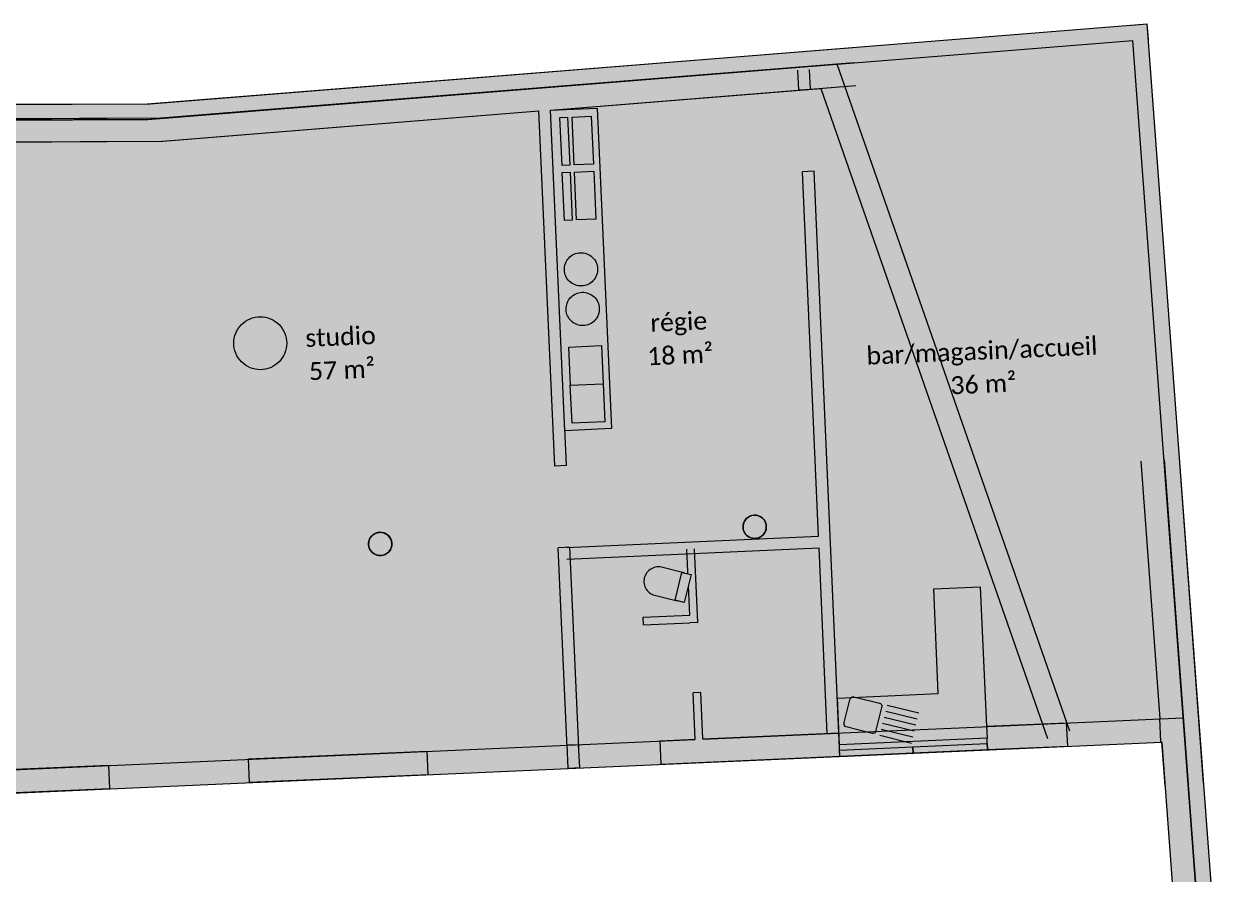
# Model space of a CAD drawing. Header units: centimetres. Extents: x 10777404 to 11746451, y 12092156 to 13482747.
# Drawn here: x 11710061 to 11711596, y 12098591 to 12099684 of the extents above; entities that cross this region are included whole.
import ezdxf

# ---------------------------------------------------------------- set-up
doc = ezdxf.new("R2010")
doc.units = ezdxf.units.CM
doc.header["$LTSCALE"] = 5
doc.linetypes.add('Lijnpatroon-11', pattern=[1.058075, 0.705383, -0.352692])
for name, color, linetype, lineweight, true_color in [('_Nieuw-4 massa', 7, 'Continuous', 5, 0x324a9a), ('Bestaand-2 aanzicht', 7, 'Continuous', 5, 0x555555), ('Lijnen-meubilair los', 7, 'Continuous', 5, 0x4c4c4c), ('Oppervlakte-netto', 5, 'Continuous', 5, 0x0000ff)]:
    doc.layers.add(name, color=color, linetype=linetype, lineweight=lineweight, true_color=true_color)
for name, color, linetype, lineweight in [('Bestaand-4 massa', 7, 'Continuous', 5), ('Lijnen-meubilair vast', 7, 'Continuous', 5), ('Tekst-ruimtelabel', 7, 'Lijnpatroon-11', 13)]:
    doc.layers.add(name, color=color, linetype=linetype, lineweight=lineweight)
doc.styles.add('Corbel', font='')
doc.styles.get('Corbel').set_extended_font_data('Corbel')

# ---------------------------------------------------------------- blocks, each defined once
blk = doc.blocks.new('toilet')
at = {"color": 255}
blk.add_wipeout([(23.8, 12.2), (18.6, 13.8), (-3.1, 20.2), (-3.1, 20.2), (-6.8, 21.2), (-10.6, 21.4), (-14.4, 20.8), (-17.9, 19.5), (-21.1, 17.5), (-23.9, 14.8), (-26, 11.7), (-27.5, 8.1), (-27.5, 8.1), (-28.2, 4.4), (-28.1, 0.6), (-27.2, -3.1), (-25.6, -6.6), (-23.4, -9.6), (-20.5, -12.2), (-17.2, -14.1), (-13.6, -15.3), (8.1, -21.7), (13.3, -23.2)], dxfattribs=at).dxf.layer = 'Lijnen-meubilair vast'
at = {"layer": 'Lijnen-meubilair vast', "flags": 128}
blk.add_lwpolyline([(23.8, 12.2), (18.6, 13.8), (-3.1, 20.2), (-3.1, 20.2, 0.436098), (-27.5, 8.1, 0.436098), (-13.6, -15.3), (8.1, -21.7), (13.3, -23.2)], format="xyb", dxfattribs=at)
at = {"color": 255}
blk.add_wipeout([(21.2, 13), (32.7, 9.6), (22.2, -25.9), (10.7, -22.5)], dxfattribs=at).dxf.layer = 'Lijnen-meubilair vast'
at = {"layer": 'Lijnen-meubilair vast', "flags": 128}
blk.add_lwpolyline([(21.2, 13), (32.7, 9.6), (22.2, -25.9), (10.7, -22.5)], close=True, dxfattribs=at)
blk = doc.blocks.new('lavabo enkel')
at = {"layer": 'Lijnen-meubilair vast', "transparency": 33554687}
for p, q in [((-20, 2.7), (-32, -37.5)), ((-12.4, 0.5), (-24.3, -39.7)), ((-4.7, -1.8), (-16.6, -42)), ((3, -4.1), (-9, -44.3)), ((10.6, -6.4), (-1.3, -46.6)), ((18.3, -8.6), (6.4, -48.8))]:
    blk.add_line(p, q, dxfattribs=at)
at = {"layer": 'Lijnen-meubilair vast', "transparency": 33554687, "flags": 128}
blk.add_lwpolyline([(-13.5, 7.2), (-14.6, 7.5, -0.414214), (-17.2, 12.4), (-7.5, 45.1, -0.414214), (-2.7, 47.7), (-1.6, 47.4), (27.2, 38.9), (28.2, 38.6, -0.414214), (30.9, 33.7), (21.2, 1, -0.414214), (16.3, -1.6), (15.3, -1.3)], format="xyb", close=True, dxfattribs=at)

msp = doc.modelspace()

# ---------------------------------------------------------------- hatches: boundary and pattern name
at = {"layer": 'Bestaand-4 massa', "linetype": 'Continuous', "lineweight": 0}
for points in [[(11711010.1, 12099049.6), (11711011.3, 12099048.7), (11711012.3, 12099047.7), (11711013.3, 12099046.6), (11711014.1, 12099045.4), (11711014.8, 12099044.1), (11711015.4, 12099042.7), (11711015.9, 12099041.3), (11711016.2, 12099039.9), (11711016.4, 12099038.4), (11711016.4, 12099037), (11711016.3, 12099035.5), (11711016, 12099034), (11711015.6, 12099032.6), (11711015.1, 12099031.3), (11711014.4, 12099030), (11711013.6, 12099028.7), (11711012.7, 12099027.6), (11711011.7, 12099026.5), (11711010.6, 12099025.5), (11711009.4, 12099024.7), (11711008.1, 12099024), (11711006.7, 12099023.4), (11711005.3, 12099022.9), (11711003.9, 12099022.6), (11711002.4, 12099022.5), (11711000.9, 12099022.4), (11710999.5, 12099022.5), (11710998, 12099022.8), (11710996.6, 12099023.2), (11710995.2, 12099023.7), (11710993.9, 12099024.4), (11710992.7, 12099025.2), (11710991.5, 12099026.1), (11710990.5, 12099027.1), (11710989.5, 12099028.3), (11710988.7, 12099029.5), (11710988, 12099030.8), (11710987.4, 12099032.1), (11710986.9, 12099033.5), (11710986.6, 12099035), (11710986.4, 12099036.4), (11710986.4, 12099037.9), (11710986.5, 12099039.4), (11710986.8, 12099040.8), (11710987.2, 12099042.2), (11710987.7, 12099043.6), (11710988.4, 12099044.9), (11710989.2, 12099046.1), (11710990.1, 12099047.3), (11710991.1, 12099048.4), (11710992.3, 12099049.3), (11710993.5, 12099050.1), (11710994.7, 12099050.9), (11710996.1, 12099051.5), (11710997.5, 12099051.9), (11710998.9, 12099052.2), (11711000.4, 12099052.4), (11711001.9, 12099052.4), (11711003.3, 12099052.3), (11711004.8, 12099052), (11711006.2, 12099051.6), (11711007.6, 12099051.1), (11711008.9, 12099050.4)], [(11710528.5, 12099027.6), (11710529.6, 12099026.7), (11710530.7, 12099025.6), (11710531.7, 12099024.5), (11710532.5, 12099023.3), (11710533.2, 12099022), (11710533.8, 12099020.7), (11710534.3, 12099019.3), (11710534.6, 12099017.8), (11710534.7, 12099016.4), (11710534.8, 12099014.9), (11710534.7, 12099013.4), (11710534.4, 12099012), (11710534, 12099010.6), (11710533.5, 12099009.2), (11710532.8, 12099007.9), (11710532, 12099006.7), (11710531.1, 12099005.5), (11710530.1, 12099004.4), (11710528.9, 12099003.5), (11710527.7, 12099002.6), (11710526.4, 12099001.9), (11710525.1, 12099001.3), (11710523.7, 12099000.9), (11710522.3, 12099000.6), (11710520.8, 12099000.4), (11710519.3, 12099000.4), (11710517.9, 12099000.5), (11710516.4, 12099000.8), (11710515, 12099001.2), (11710513.6, 12099001.7), (11710512.3, 12099002.4), (11710511.1, 12099003.2), (11710509.9, 12099004.1), (11710508.9, 12099005.1), (11710507.9, 12099006.2), (11710507.1, 12099007.4), (11710506.3, 12099008.7), (11710505.8, 12099010.1), (11710505.3, 12099011.5), (11710505, 12099012.9), (11710504.8, 12099014.4), (11710504.8, 12099015.8), (11710504.9, 12099017.3), (11710505.2, 12099018.7), (11710505.6, 12099020.2), (11710506.1, 12099021.5), (11710506.8, 12099022.8), (11710507.6, 12099024.1), (11710508.5, 12099025.2), (11710509.5, 12099026.3), (11710510.6, 12099027.2), (11710511.8, 12099028.1), (11710513.1, 12099028.8), (11710514.5, 12099029.4), (11710515.9, 12099029.8), (11710517.3, 12099030.2), (11710518.8, 12099030.3), (11710520.2, 12099030.4), (11710521.7, 12099030.2), (11710523.2, 12099030), (11710524.6, 12099029.6), (11710525.9, 12099029), (11710527.3, 12099028.4)]]:
    msp.add_hatch(color=7, dxfattribs=at).paths.add_polyline_path(points)
at = {"layer": 'Oppervlakte-netto', "linetype": 'Continuous', "lineweight": 0, "true_color": 0xcd9590, "transparency": 33554623}
msp.add_hatch(color=33, dxfattribs=at).paths.add_polyline_path([(11711129.1, 12099633.8), (11711131.4, 12099604.7), (11711073.1, 12099600), (11711109.8, 12098772.1), (11711522.6, 12098790.4), (11711498, 12099121.8), (11711527.7, 12099124), (11711488, 12099662.5)])
at = {"layer": 'Oppervlakte-netto', "linetype": 'Continuous', "lineweight": 0, "true_color": 0xffde74, "transparency": 33554623}
msp.add_hatch(color=41, dxfattribs=at).paths.add_polyline_path([(11710054.5, 12098725.4), (11710760.1, 12098756.6), (11710723.9, 12099572.1), (11710239.6, 12099533.3), (11710018.8, 12099532.6)])

# ---------------------------------------------------------------- linework, layer by layer
at = {"layer": '_Nieuw-4 massa', "transparency": 33554687}
for p, q in [((11710238.4, 12099563.3), (11711129, 12099634.6)), ((11711058.2, 12099598.8), (11711057, 12099624.6)), ((11711073.2, 12099599.5), (11711072, 12099625.2)), ((11710738.9, 12099573.3), (11711131.4, 12099604.7)), ((11711073.2, 12099599.5), (11711058.2, 12099598.8)), ((11710239.6, 12099533.3), (11710723.9, 12099572.1)), ((11710240.2, 12099533.3), (11710723.9, 12099572.1)), ((11710744.2, 12099115.4), (11710723.9, 12099572.1)), ((11710759.2, 12099116.1), (11710738.9, 12099573.3)), ((11709436.8, 12099558.5), (11710238.9, 12099563.3)), ((11709481.2, 12099560.8), (11710238.4, 12099563.3)), ((11709437, 12099528.5), (11710239, 12099533.3)), ((11709498.3, 12099530.8), (11710239.6, 12099533.3)), ((11711077.8, 12099494.6), (11711062.8, 12099494)), ((11711083.5, 12099025.3), (11711062.8, 12099494)), ((11711109.8, 12098772.1), (11711077.8, 12099494.6)), ((11711528, 12099124), (11711559, 12098706.4)), ((11710759.2, 12099116.1), (11710744.2, 12099115.4)), ((11711498, 12099121.8), (11711522.6, 12098790.8)), ((11710758.9, 12099010.9), (11711083.5, 12099025.3)), ((11710763.8, 12099011.2), (11710748.8, 12099010.5)), ((11710760.2, 12098753.1), (11710748.8, 12099010.5)), ((11710759.6, 12098996), (11711084.2, 12099010.3)), ((11710768, 12098917.2), (11710763.8, 12099011.2)), ((11710917.8, 12098923.8), (11710914, 12099008.6)), ((11710928.2, 12098914.3), (11710924, 12099009)), ((11711094.8, 12098771.4), (11711084.2, 12099010.3)), ((11710768.4, 12098907.2), (11710768, 12098917.2)), ((11710857.9, 12098921.2), (11710917.8, 12098923.8)), ((11710858.3, 12098911.2), (11710857.9, 12098921.2)), ((11710858.3, 12098911.2), (11710918.2, 12098913.8)), ((11710928.2, 12098914.3), (11710918.2, 12098913.8)), ((11710775.2, 12098753.8), (11710768.4, 12098907.2)), ((11710768.4, 12098907.2), (11710768.4, 12098907.2)), ((11710932.2, 12098824.4), (11710922.3, 12098823.9)), ((11710924.9, 12098764.4), (11710922.3, 12098823.9)), ((11710934.9, 12098764.8), (11710932.2, 12098824.4)), ((11711522.6, 12098790.8), (11711522.6, 12098790.8)), ((11711524, 12098760.8), (11711522.6, 12098790.8)), ((11711552.6, 12098791.7), (11711576.2, 12098473.7)), ((11710934.9, 12098764.8), (11711109.8, 12098772.5)), ((11711111.1, 12098742.6), (11711109.8, 12098772.5)), ((11711299.6, 12098780.9), (11711402.7, 12098785.5)), ((11711300.9, 12098751), (11711299.6, 12098780.9)), ((11711404.1, 12098755.5), (11711402.7, 12098785.5)), ((11709805, 12098714.4), (11710924.9, 12098763.9)), ((11710760.1, 12098757.1), (11710775, 12098757.7)), ((11710761.4, 12098727.1), (11710760.1, 12098757.1)), ((11710776.4, 12098727.8), (11710775, 12098757.7)), ((11710879.9, 12098762.4), (11710924.9, 12098764.4)), ((11710881.3, 12098732.4), (11710879.9, 12098762.4)), ((11711300.9, 12098751), (11711404.1, 12098755.5)), ((11711524, 12098760.8), (11711524.8, 12098760.9)), ((11711524.8, 12098760.9), (11711529, 12098704.2)), ((11711524.9, 12098760.4), (11711546.3, 12098472.4)), ((11710350.4, 12098739), (11710580.2, 12098749.1)), ((11710581.6, 12098719.1), (11710580.2, 12098749.1)), ((11710881.3, 12098732.4), (11711111.1, 12098742.6)), ((11710039.5, 12098725.2), (11710170.6, 12098731)), ((11710171.9, 12098701), (11710170.6, 12098731)), ((11710351.8, 12098709), (11710350.4, 12098739)), ((11710761.4, 12098727.1), (11710776.4, 12098727.8)), ((11710351.8, 12098709), (11710581.6, 12098719.1)), ((11710040.8, 12098695.2), (11710171.9, 12098701))]:
    msp.add_line(p, q, dxfattribs=at)
at = {"layer": '_Nieuw-4 massa', "color": 175, "true_color": 0x324a9a, "transparency": 33554687}
for points in [[(11710239.6, 12099533.3), (11710238.4, 12099563.3), (11711131.4, 12099604.7), (11711129, 12099634.6)], [(11711073.2, 12099599.5), (11711058.2, 12099598.8), (11711072, 12099625.2), (11711057, 12099624.6)], [(11710759.2, 12099116.1), (11710744.2, 12099115.4), (11710738.9, 12099573.3), (11710723.9, 12099572.1)], [(11709437, 12099528.5), (11709436.8, 12099558.5), (11710239, 12099533.3), (11710238.9, 12099563.3)], [(11709498.3, 12099530.8), (11709481.2, 12099560.8), (11710239.6, 12099533.3), (11710238.4, 12099563.3)], [(11711109.8, 12098772.1), (11711094.8, 12098771.4), (11711077.8, 12099494.6), (11711062.8, 12099494)], [(11711498, 12099121.8), (11711528, 12099124), (11711529, 12098704.2), (11711559, 12098706.4)], [(11710759.6, 12098996), (11710758.9, 12099010.9), (11711084.2, 12099010.3), (11711083.5, 12099025.3)], [(11710775.2, 12098753.8), (11710760.2, 12098753.1), (11710763.8, 12099011.2), (11710748.8, 12099010.5)], [(11710928.2, 12098914.3), (11710918.2, 12098913.8), (11710924, 12099009), (11710914, 12099008.6)], [(11710768.4, 12098907.2), (11710768, 12098917.2), (11710768.4, 12098907.2), (11710768, 12098917.2)], [(11710858.3, 12098911.2), (11710857.9, 12098921.2), (11710918.2, 12098913.8), (11710917.8, 12098923.8)], [(11710934.9, 12098764.8), (11710924.9, 12098764.4), (11710932.2, 12098824.4), (11710922.3, 12098823.9)], [(11711524, 12098760.8), (11711522.6, 12098790.8), (11711524.8, 12098760.9), (11711522.6, 12098790.8)], [(11711524.9, 12098760.4), (11711552.6, 12098791.7), (11711546.3, 12098472.4), (11711576.2, 12098473.7)], [(11710881.3, 12098732.4), (11710879.9, 12098762.4), (11711111.1, 12098742.6), (11711109.8, 12098772.5)], [(11711300.9, 12098751), (11711299.6, 12098780.9), (11711404.1, 12098755.5), (11711402.7, 12098785.5)], [(11710761.4, 12098727.1), (11710760.1, 12098757.1), (11710776.4, 12098727.8), (11710775, 12098757.7)], [(11710351.8, 12098709), (11710350.4, 12098739), (11710581.6, 12098719.1), (11710580.2, 12098749.1)], [(11710040.8, 12098695.2), (11710039.5, 12098725.2), (11710171.9, 12098701), (11710170.6, 12098731)]]:
    msp.add_solid(points, dxfattribs=at)
at = {"layer": 'Bestaand-4 massa', "transparency": 33554687}
for p, q in [((11711486.4, 12099682.5), (11711506.4, 12099684.1)), ((11711507.9, 12099664), (11711506.4, 12099684.1)), ((11711596.2, 12098474.6), (11711506.4, 12099684.1)), ((11711576.2, 12098473.7), (11711488, 12099662.5)), ((11710220.2, 12099581.1), (11711127.5, 12099653.7)), ((11710221, 12099561.1), (11711129.1, 12099633.8)), ((11709435.2, 12099578.5), (11710220.2, 12099581.1)), ((11709436.7, 12099578.8), (11710224, 12099581.4)), ((11709436.7, 12099558.8), (11710224.8, 12099561.4)), ((11709481.6, 12099558.6), (11710221, 12099561.1)), ((11711559, 12098706.4), (11711528, 12099124)), ((11711578.9, 12098707.9), (11711547.9, 12099125.5))]:
    msp.add_line(p, q, dxfattribs=at)
at = {"layer": 'Bestaand-4 massa'}
for points in [[(11711016.4, 12099038.1), (11711016.2, 12099035.2), (11711015.5, 12099032.3), (11711014.2, 12099029.7), (11711012.5, 12099027.3), (11711010.3, 12099025.3), (11711007.8, 12099023.8), (11711005, 12099022.9), (11711002.1, 12099022.4), (11710999.1, 12099022.6), (11710996.3, 12099023.3), (11710993.6, 12099024.6), (11710991.3, 12099026.4), (11710989.3, 12099028.5), (11710987.8, 12099031.1), (11710986.8, 12099033.8), (11710986.4, 12099036.8), (11710986.6, 12099039.7), (11710987.3, 12099042.5), (11710988.6, 12099045.2), (11710990.3, 12099047.6), (11710992.5, 12099049.5), (11710995.1, 12099051), (11710997.8, 12099052), (11711000.7, 12099052.4), (11711003.7, 12099052.3), (11711006.5, 12099051.5), (11711009.2, 12099050.3), (11711011.5, 12099048.5), (11711013.5, 12099046.3), (11711015, 12099043.8), (11711016, 12099041), (11711016.4, 12099038.1)], [(11711016.4, 12099038.1), (11711016.2, 12099035.2), (11711015.5, 12099032.3), (11711014.2, 12099029.7), (11711012.5, 12099027.3), (11711010.3, 12099025.3), (11711007.8, 12099023.8), (11711005, 12099022.9), (11711002.1, 12099022.4), (11710999.1, 12099022.6), (11710996.3, 12099023.3), (11710993.6, 12099024.6), (11710991.3, 12099026.4), (11710989.3, 12099028.5), (11710987.8, 12099031.1), (11710986.8, 12099033.8), (11710986.4, 12099036.8), (11710986.6, 12099039.7), (11710987.3, 12099042.5), (11710988.6, 12099045.2), (11710990.3, 12099047.6), (11710992.5, 12099049.5), (11710995.1, 12099051), (11710997.8, 12099052), (11711000.7, 12099052.4), (11711003.7, 12099052.3), (11711006.5, 12099051.5), (11711009.2, 12099050.3), (11711011.5, 12099048.5), (11711013.5, 12099046.3), (11711015, 12099043.8), (11711016, 12099041), (11711016.4, 12099038.1)], [(11710988.6, 12099045.2), (11710988.6, 12099045.2), (11710990.3, 12099047.6), (11710990.3, 12099047.6), (11710988.6, 12099045.2)], [(11710990.3, 12099047.6), (11710990.3, 12099047.6), (11710992.5, 12099049.5), (11710992.5, 12099049.5), (11710990.3, 12099047.6)], [(11710992.5, 12099049.5), (11710992.5, 12099049.5), (11710995.1, 12099051), (11710995.1, 12099051), (11710992.5, 12099049.5)], [(11710995.1, 12099051), (11710995.1, 12099051), (11710997.8, 12099052), (11710997.8, 12099052), (11710995.1, 12099051)], [(11710997.8, 12099052), (11710997.8, 12099052), (11711000.7, 12099052.4), (11711000.7, 12099052.4), (11710997.8, 12099052)], [(11711000.7, 12099052.4), (11711000.7, 12099052.4), (11711003.7, 12099052.3), (11711003.7, 12099052.3), (11711000.7, 12099052.4)], [(11711003.7, 12099052.3), (11711003.7, 12099052.3), (11711006.5, 12099051.5), (11711006.5, 12099051.5), (11711003.7, 12099052.3)], [(11711006.5, 12099051.5), (11711006.5, 12099051.5), (11711009.2, 12099050.3), (11711009.2, 12099050.3), (11711006.5, 12099051.5)], [(11711009.2, 12099050.3), (11711009.2, 12099050.3), (11711011.5, 12099048.5), (11711011.5, 12099048.5), (11711009.2, 12099050.3)], [(11711011.5, 12099048.5), (11711011.5, 12099048.5), (11711013.5, 12099046.3), (11711013.5, 12099046.3), (11711011.5, 12099048.5)], [(11710986.4, 12099036.8), (11710986.4, 12099036.8), (11710986.6, 12099039.7), (11710986.6, 12099039.7), (11710986.4, 12099036.8)], [(11710986.8, 12099033.8), (11710986.8, 12099033.8), (11710986.4, 12099036.8), (11710986.4, 12099036.8), (11710986.8, 12099033.8)], [(11710986.6, 12099039.7), (11710986.6, 12099039.7), (11710987.3, 12099042.5), (11710987.3, 12099042.5), (11710986.6, 12099039.7)], [(11710987.8, 12099031.1), (11710987.8, 12099031.1), (11710986.8, 12099033.8), (11710986.8, 12099033.8), (11710987.8, 12099031.1)], [(11710987.3, 12099042.5), (11710987.3, 12099042.5), (11710988.6, 12099045.2), (11710988.6, 12099045.2), (11710987.3, 12099042.5)], [(11711013.5, 12099046.3), (11711013.5, 12099046.3), (11711015, 12099043.8), (11711015, 12099043.8), (11711013.5, 12099046.3)], [(11711015.5, 12099032.3), (11711015.5, 12099032.3), (11711014.2, 12099029.7), (11711014.2, 12099029.7), (11711015.5, 12099032.3)], [(11711015, 12099043.8), (11711015, 12099043.8), (11711016, 12099041), (11711016, 12099041), (11711015, 12099043.8)], [(11711016.2, 12099035.2), (11711016.2, 12099035.2), (11711015.5, 12099032.3), (11711015.5, 12099032.3), (11711016.2, 12099035.2)], [(11711016, 12099041), (11711016, 12099041), (11711016.4, 12099038.1), (11711016.4, 12099038.1), (11711016, 12099041)], [(11711016.4, 12099038.1), (11711016.4, 12099038.1), (11711016.2, 12099035.2), (11711016.2, 12099035.2), (11711016.4, 12099038.1)], [(11710534.8, 12099016), (11710534.6, 12099013.1), (11710533.9, 12099010.2), (11710532.6, 12099007.6), (11710530.8, 12099005.2), (11710528.7, 12099003.3), (11710526.1, 12099001.8), (11710523.4, 12099000.8), (11710520.4, 12099000.4), (11710517.5, 12099000.5), (11710514.7, 12099001.3), (11710512, 12099002.5), (11710509.7, 12099004.3), (11710507.7, 12099006.5), (11710506.2, 12099009), (11710505.2, 12099011.8), (11710504.8, 12099014.7), (11710505, 12099017.6), (11710505.7, 12099020.5), (11710506.9, 12099023.1), (11710508.7, 12099025.5), (11710510.9, 12099027.5), (11710513.4, 12099029), (11710516.2, 12099029.9), (11710519.1, 12099030.4), (11710522, 12099030.2), (11710524.9, 12099029.5), (11710527.6, 12099028.2), (11710529.9, 12099026.4), (11710531.9, 12099024.2), (11710533.4, 12099021.7), (11710534.3, 12099018.9), (11710534.8, 12099016)], [(11710534.8, 12099016), (11710534.6, 12099013.1), (11710533.9, 12099010.2), (11710532.6, 12099007.6), (11710530.8, 12099005.2), (11710528.7, 12099003.3), (11710526.1, 12099001.8), (11710523.4, 12099000.8), (11710520.4, 12099000.4), (11710517.5, 12099000.5), (11710514.7, 12099001.3), (11710512, 12099002.5), (11710509.7, 12099004.3), (11710507.7, 12099006.5), (11710506.2, 12099009), (11710505.2, 12099011.8), (11710504.8, 12099014.7), (11710505, 12099017.6), (11710505.7, 12099020.5), (11710506.9, 12099023.1), (11710508.7, 12099025.5), (11710510.9, 12099027.5), (11710513.4, 12099029), (11710516.2, 12099029.9), (11710519.1, 12099030.4), (11710522, 12099030.2), (11710524.9, 12099029.5), (11710527.6, 12099028.2), (11710529.9, 12099026.4), (11710531.9, 12099024.2), (11710533.4, 12099021.7), (11710534.3, 12099018.9), (11710534.8, 12099016)], [(11710504.8, 12099014.7), (11710504.8, 12099014.7), (11710505, 12099017.6), (11710505, 12099017.6), (11710504.8, 12099014.7)], [(11710505, 12099017.6), (11710505, 12099017.6), (11710505.7, 12099020.5), (11710505.7, 12099020.5), (11710505, 12099017.6)], [(11710505.7, 12099020.5), (11710505.7, 12099020.5), (11710506.9, 12099023.1), (11710506.9, 12099023.1), (11710505.7, 12099020.5)], [(11710506.9, 12099023.1), (11710506.9, 12099023.1), (11710508.7, 12099025.5), (11710508.7, 12099025.5), (11710506.9, 12099023.1)], [(11710508.7, 12099025.5), (11710508.7, 12099025.5), (11710510.9, 12099027.5), (11710510.9, 12099027.5), (11710508.7, 12099025.5)], [(11710510.9, 12099027.5), (11710510.9, 12099027.5), (11710513.4, 12099029), (11710513.4, 12099029), (11710510.9, 12099027.5)], [(11710513.4, 12099029), (11710513.4, 12099029), (11710516.2, 12099029.9), (11710516.2, 12099029.9), (11710513.4, 12099029)], [(11710516.2, 12099029.9), (11710516.2, 12099029.9), (11710519.1, 12099030.4), (11710519.1, 12099030.4), (11710516.2, 12099029.9)], [(11710519.1, 12099030.4), (11710519.1, 12099030.4), (11710522, 12099030.2), (11710522, 12099030.2), (11710519.1, 12099030.4)], [(11710522, 12099030.2), (11710522, 12099030.2), (11710524.9, 12099029.5), (11710524.9, 12099029.5), (11710522, 12099030.2)], [(11710524.9, 12099029.5), (11710524.9, 12099029.5), (11710527.6, 12099028.2), (11710527.6, 12099028.2), (11710524.9, 12099029.5)], [(11710527.6, 12099028.2), (11710527.6, 12099028.2), (11710529.9, 12099026.4), (11710529.9, 12099026.4), (11710527.6, 12099028.2)], [(11710529.9, 12099026.4), (11710529.9, 12099026.4), (11710531.9, 12099024.2), (11710531.9, 12099024.2), (11710529.9, 12099026.4)], [(11710531.9, 12099024.2), (11710531.9, 12099024.2), (11710533.4, 12099021.7), (11710533.4, 12099021.7), (11710531.9, 12099024.2)], [(11710533.4, 12099021.7), (11710533.4, 12099021.7), (11710534.3, 12099018.9), (11710534.3, 12099018.9), (11710533.4, 12099021.7)], [(11710534.3, 12099018.9), (11710534.3, 12099018.9), (11710534.8, 12099016), (11710534.8, 12099016), (11710534.3, 12099018.9)], [(11710534.8, 12099016), (11710534.8, 12099016), (11710534.6, 12099013.1), (11710534.6, 12099013.1), (11710534.8, 12099016)], [(11710989.3, 12099028.5), (11710989.3, 12099028.5), (11710987.8, 12099031.1), (11710987.8, 12099031.1), (11710989.3, 12099028.5)], [(11710991.3, 12099026.4), (11710991.3, 12099026.4), (11710989.3, 12099028.5), (11710989.3, 12099028.5), (11710991.3, 12099026.4)], [(11710993.6, 12099024.6), (11710993.6, 12099024.6), (11710991.3, 12099026.4), (11710991.3, 12099026.4), (11710993.6, 12099024.6)], [(11710996.3, 12099023.3), (11710996.3, 12099023.3), (11710993.6, 12099024.6), (11710993.6, 12099024.6), (11710996.3, 12099023.3)], [(11710999.1, 12099022.6), (11710999.1, 12099022.6), (11710996.3, 12099023.3), (11710996.3, 12099023.3), (11710999.1, 12099022.6)], [(11711002.1, 12099022.4), (11711002.1, 12099022.4), (11710999.1, 12099022.6), (11710999.1, 12099022.6), (11711002.1, 12099022.4)], [(11711005, 12099022.9), (11711005, 12099022.9), (11711002.1, 12099022.4), (11711002.1, 12099022.4), (11711005, 12099022.9)], [(11711007.8, 12099023.8), (11711007.8, 12099023.8), (11711005, 12099022.9), (11711005, 12099022.9), (11711007.8, 12099023.8)], [(11711010.3, 12099025.3), (11711010.3, 12099025.3), (11711007.8, 12099023.8), (11711007.8, 12099023.8), (11711010.3, 12099025.3)], [(11711012.5, 12099027.3), (11711012.5, 12099027.3), (11711010.3, 12099025.3), (11711010.3, 12099025.3), (11711012.5, 12099027.3)], [(11711014.2, 12099029.7), (11711014.2, 12099029.7), (11711012.5, 12099027.3), (11711012.5, 12099027.3), (11711014.2, 12099029.7)], [(11710505.2, 12099011.8), (11710505.2, 12099011.8), (11710504.8, 12099014.7), (11710504.8, 12099014.7), (11710505.2, 12099011.8)], [(11710506.2, 12099009), (11710506.2, 12099009), (11710505.2, 12099011.8), (11710505.2, 12099011.8), (11710506.2, 12099009)], [(11710507.7, 12099006.5), (11710507.7, 12099006.5), (11710506.2, 12099009), (11710506.2, 12099009), (11710507.7, 12099006.5)], [(11710509.7, 12099004.3), (11710509.7, 12099004.3), (11710507.7, 12099006.5), (11710507.7, 12099006.5), (11710509.7, 12099004.3)], [(11710512, 12099002.5), (11710512, 12099002.5), (11710509.7, 12099004.3), (11710509.7, 12099004.3), (11710512, 12099002.5)], [(11710514.7, 12099001.3), (11710514.7, 12099001.3), (11710512, 12099002.5), (11710512, 12099002.5), (11710514.7, 12099001.3)], [(11710517.5, 12099000.5), (11710517.5, 12099000.5), (11710514.7, 12099001.3), (11710514.7, 12099001.3), (11710517.5, 12099000.5)], [(11710523.4, 12099000.8), (11710523.4, 12099000.8), (11710520.4, 12099000.4), (11710520.4, 12099000.4), (11710523.4, 12099000.8)], [(11710526.1, 12099001.8), (11710526.1, 12099001.8), (11710523.4, 12099000.8), (11710523.4, 12099000.8), (11710526.1, 12099001.8)], [(11710528.7, 12099003.3), (11710528.7, 12099003.3), (11710526.1, 12099001.8), (11710526.1, 12099001.8), (11710528.7, 12099003.3)], [(11710530.8, 12099005.2), (11710530.8, 12099005.2), (11710528.7, 12099003.3), (11710528.7, 12099003.3), (11710530.8, 12099005.2)], [(11710532.6, 12099007.6), (11710532.6, 12099007.6), (11710530.8, 12099005.2), (11710530.8, 12099005.2), (11710532.6, 12099007.6)], [(11710533.9, 12099010.2), (11710533.9, 12099010.2), (11710532.6, 12099007.6), (11710532.6, 12099007.6), (11710533.9, 12099010.2)], [(11710534.6, 12099013.1), (11710534.6, 12099013.1), (11710533.9, 12099010.2), (11710533.9, 12099010.2), (11710534.6, 12099013.1)], [(11710520.4, 12099000.4), (11710520.4, 12099000.4), (11710517.5, 12099000.5), (11710517.5, 12099000.5), (11710520.4, 12099000.4)]]:
    msp.add_lwpolyline(points, dxfattribs=at)
at = {"layer": 'Bestaand-4 massa', "flags": 128}
for points in [[(11711010.1, 12099049.6), (11711011.3, 12099048.7), (11711012.3, 12099047.7), (11711013.3, 12099046.6), (11711014.1, 12099045.4), (11711014.8, 12099044.1), (11711015.4, 12099042.7), (11711015.9, 12099041.3), (11711016.2, 12099039.9), (11711016.4, 12099038.4), (11711016.4, 12099037), (11711016.3, 12099035.5), (11711016, 12099034), (11711015.6, 12099032.6), (11711015.1, 12099031.3), (11711014.4, 12099030), (11711013.6, 12099028.7), (11711012.7, 12099027.6), (11711011.7, 12099026.5), (11711010.6, 12099025.5), (11711009.4, 12099024.7), (11711008.1, 12099024), (11711006.7, 12099023.4), (11711005.3, 12099022.9), (11711003.9, 12099022.6), (11711002.4, 12099022.5), (11711000.9, 12099022.4), (11710999.5, 12099022.5), (11710998, 12099022.8), (11710996.6, 12099023.2), (11710995.2, 12099023.7), (11710993.9, 12099024.4), (11710992.7, 12099025.2), (11710991.5, 12099026.1), (11710990.5, 12099027.1), (11710989.5, 12099028.3), (11710988.7, 12099029.5), (11710988, 12099030.8), (11710987.4, 12099032.1), (11710986.9, 12099033.5), (11710986.6, 12099035), (11710986.4, 12099036.4), (11710986.4, 12099037.9), (11710986.5, 12099039.4), (11710986.8, 12099040.8), (11710987.2, 12099042.2), (11710987.7, 12099043.6), (11710988.4, 12099044.9), (11710989.2, 12099046.1), (11710990.1, 12099047.3), (11710991.1, 12099048.4), (11710992.3, 12099049.3), (11710993.5, 12099050.1), (11710994.7, 12099050.9), (11710996.1, 12099051.5), (11710997.5, 12099051.9), (11710998.9, 12099052.2), (11711000.4, 12099052.4), (11711001.9, 12099052.4), (11711003.3, 12099052.3), (11711004.8, 12099052), (11711006.2, 12099051.6), (11711007.6, 12099051.1), (11711008.9, 12099050.4)], [(11710528.5, 12099027.6), (11710529.6, 12099026.7), (11710530.7, 12099025.6), (11710531.7, 12099024.5), (11710532.5, 12099023.3), (11710533.2, 12099022), (11710533.8, 12099020.7), (11710534.3, 12099019.3), (11710534.6, 12099017.8), (11710534.7, 12099016.4), (11710534.8, 12099014.9), (11710534.7, 12099013.4), (11710534.4, 12099012), (11710534, 12099010.6), (11710533.5, 12099009.2), (11710532.8, 12099007.9), (11710532, 12099006.7), (11710531.1, 12099005.5), (11710530.1, 12099004.4), (11710528.9, 12099003.5), (11710527.7, 12099002.6), (11710526.4, 12099001.9), (11710525.1, 12099001.3), (11710523.7, 12099000.9), (11710522.3, 12099000.6), (11710520.8, 12099000.4), (11710519.3, 12099000.4), (11710517.9, 12099000.5), (11710516.4, 12099000.8), (11710515, 12099001.2), (11710513.6, 12099001.7), (11710512.3, 12099002.4), (11710511.1, 12099003.2), (11710509.9, 12099004.1), (11710508.9, 12099005.1), (11710507.9, 12099006.2), (11710507.1, 12099007.4), (11710506.3, 12099008.7), (11710505.8, 12099010.1), (11710505.3, 12099011.5), (11710505, 12099012.9), (11710504.8, 12099014.4), (11710504.8, 12099015.8), (11710504.9, 12099017.3), (11710505.2, 12099018.7), (11710505.6, 12099020.2), (11710506.1, 12099021.5), (11710506.8, 12099022.8), (11710507.6, 12099024.1), (11710508.5, 12099025.2), (11710509.5, 12099026.3), (11710510.6, 12099027.2), (11710511.8, 12099028.1), (11710513.1, 12099028.8), (11710514.5, 12099029.4), (11710515.9, 12099029.8), (11710517.3, 12099030.2), (11710518.8, 12099030.3), (11710520.2, 12099030.4), (11710521.7, 12099030.2), (11710523.2, 12099030), (11710524.6, 12099029.6), (11710525.9, 12099029), (11710527.3, 12099028.4)]]:
    msp.add_lwpolyline(points, close=True, dxfattribs=at)
at = {"layer": 'Bestaand-4 massa', "color": 7, "transparency": 33554687}
for points in [[(11711488, 12099662.5), (11711486.4, 12099682.5), (11711488, 12099662.5), (11711506.4, 12099684.1)], [(11711507.9, 12099664), (11711488, 12099662.5), (11711506.4, 12099684.1), (11711488, 12099662.5)], [(11711596.2, 12098474.6), (11711576.2, 12098473.7), (11711506.4, 12099684.1), (11711488, 12099662.5)], [(11711308.5, 12099648.2), (11711306.9, 12099668.1), (11711308.5, 12099648.2), (11711306.9, 12099668.1)], [(11710221, 12099561.1), (11710220.2, 12099581.1), (11711129.1, 12099633.8), (11711127.5, 12099653.7)], [(11709481.6, 12099558.6), (11709435.2, 12099578.5), (11710221, 12099561.1), (11710220.2, 12099581.1)], [(11709436.7, 12099558.8), (11709436.7, 12099578.8), (11710224.8, 12099561.4), (11710224, 12099581.4)], [(11711521.2, 12099484.5), (11711501.3, 12099483), (11711521.2, 12099484.5), (11711501.3, 12099483)], [(11711534.6, 12099305), (11711514.6, 12099303.5), (11711534.6, 12099305), (11711514.6, 12099303.5)], [(11711578.9, 12098707.9), (11711559, 12098706.4), (11711547.9, 12099125.5), (11711528, 12099124)]]:
    msp.add_solid(points, dxfattribs=at)
at = {"layer": 'Oppervlakte-netto', "color": 41, "linetype": 'Continuous', "true_color": 0xffde74, "transparency": 33554623}
msp.add_solid([(11710738.9, 12099573.3), (11710763.8, 12099011.2), (11711058.2, 12099598.8), (11711083.5, 12099025.3)], dxfattribs=at)
at = {"layer": 'Oppervlakte-netto', "color": 254, "true_color": 0xe6e6e6}
msp.add_solid([(11710764.5, 12098996.2), (11710775.1, 12098757.3), (11711084.2, 12099010.3), (11711094.8, 12098771.4)], dxfattribs=at)

# ---------------------------------------------------------------- texts
at = {"layer": 'Tekst-ruimtelabel', "char_height": 22.967, "attachment_point": 2, "rotation": 2.5128, "line_spacing_factor": 1.119614, "style": 'Corbel'}
for s, insert in [('régie\\P18 m²{\\fArial|b0|i0|c0|p0;\\H1.534x; }', (11710903.2, 12099312.6)), ('studio\\P57 m²{\\fArial|b0|i0|c0|p0;\\H1.534x; }', (11710468.2, 12099293.5)), ('bar/magasin/accueil\\P36 m²{\\fArial|b0|i0|c0|p0;\\H1.534x; }', (11711293.2, 12099275.3))]:
    msp.add_mtext(s, dxfattribs=dict(at, insert=insert))

# ---------------------------------------------------------------- next in the draw order: block references
at = {"layer": 'Lijnen-meubilair vast', "color": 7, "rotation": 2.564344633688993}
msp.add_blockref('toilet', (11710887.3, 12098964.9), dxfattribs=at)

# ---------------------------------------------------------------- next in the draw order: wipeouts: each hides what was drawn before it
at = {"color": 255}
for points, layer in [([(11710399.6, 12099273.5), (11710399.4, 12099270.2), (11710398.9, 12099266.9), (11710398.1, 12099263.6), (11710397, 12099260.5), (11710395.5, 12099257.4), (11710393.8, 12099254.6), (11710391.8, 12099251.9), (11710389.6, 12099249.4), (11710387.1, 12099247.2), (11710384.4, 12099245.2), (11710381.6, 12099243.5), (11710378.5, 12099242), (11710375.4, 12099240.9), (11710372.1, 12099240.1), (11710368.8, 12099239.6), (11710365.5, 12099239.4), (11710362.2, 12099239.6), (11710358.9, 12099240.1), (11710355.6, 12099240.9), (11710352.5, 12099242), (11710349.4, 12099243.5), (11710346.6, 12099245.2), (11710343.9, 12099247.2), (11710341.4, 12099249.4), (11710339.2, 12099251.9), (11710337.2, 12099254.6), (11710335.5, 12099257.4), (11710334, 12099260.5), (11710332.9, 12099263.6), (11710332.1, 12099266.9), (11710331.6, 12099270.2), (11710331.4, 12099273.5), (11710331.6, 12099276.8), (11710332.1, 12099280.1), (11710332.9, 12099283.4), (11710334, 12099286.5), (11710335.5, 12099289.6), (11710337.2, 12099292.4), (11710339.2, 12099295.1), (11710341.4, 12099297.6), (11710343.9, 12099299.8), (11710346.6, 12099301.8), (11710349.4, 12099303.5), (11710352.5, 12099305), (11710355.6, 12099306.1), (11710358.9, 12099306.9), (11710362.2, 12099307.4), (11710365.5, 12099307.6), (11710368.8, 12099307.4), (11710372.1, 12099306.9), (11710375.4, 12099306.1), (11710378.5, 12099305), (11710381.6, 12099303.5), (11710384.4, 12099301.8), (11710387.1, 12099299.8), (11710389.6, 12099297.6), (11710391.8, 12099295.1), (11710393.8, 12099292.4), (11710395.5, 12099289.6), (11710397, 12099286.5), (11710398.1, 12099283.4), (11710398.9, 12099280.1), (11710399.4, 12099276.8)], 'Lijnen-meubilair los'), ([(11710738.9, 12099573.3), (11710798.8, 12099575.9), (11710817.1, 12099163.7), (11710757.2, 12099161)], 'Lijnen-meubilair vast'), ([(11711107.8, 12098817), (11711237.6, 12098823), (11711231.7, 12098957.6), (11711291.6, 12098960.2), (11711299.6, 12098780.5), (11711300.3, 12098765.5), (11711110.4, 12098757.1)], 'Lijnen-meubilair vast')]:
    msp.add_wipeout(points, dxfattribs=at).dxf.layer = layer

# ---------------------------------------------------------------- next in the draw order: hatches: boundary and pattern name
at = {"layer": '_Nieuw-4 massa', "linetype": 'Continuous', "lineweight": 0, "true_color": 0x324a9a}
for points in [[(11711205, 12098754.4), (11711300.5, 12098758.7), (11711300.9, 12098750.7), (11711205.4, 12098746.4)], [(11711110.7, 12098750.1), (11711205, 12098754.4), (11711205.4, 12098746.4), (11711111.1, 12098742.1)]]:
    msp.add_hatch(color=175, dxfattribs=at).paths.add_polyline_path(points)

# ---------------------------------------------------------------- next in the draw order: linework, layer by layer
at = {"layer": '_Nieuw-4 massa', "transparency": 33554687}
for p, q in [((11711107.1, 12099632.9), (11711406.3, 12098775)), ((11710738.9, 12099573.3), (11711086.4, 12099601.1)), ((11711086.4, 12099601.1), (11711378, 12098765.1)), ((11710934.9, 12098764.4), (11711552.6, 12098791.7)), ((11709547.3, 12098673), (11711524.9, 12098760.4))]:
    msp.add_line(p, q, dxfattribs=at)
at = {"layer": '_Nieuw-4 massa', "flags": 128}
for points in [[(11711205, 12098754.4), (11711300.5, 12098758.7), (11711300.9, 12098750.7), (11711205.4, 12098746.4)], [(11711110.7, 12098750.1), (11711205, 12098754.4), (11711205.4, 12098746.4), (11711111.1, 12098742.1)]]:
    msp.add_lwpolyline(points, close=True, dxfattribs=at)
at = {"layer": '_Nieuw-4 massa', "color": 175, "true_color": 0x324a9a, "transparency": 33554687}
for points in [[(11711086.4, 12099601.1), (11711107.1, 12099632.9), (11711378, 12098765.1), (11711406.3, 12098775)], [(11709547.3, 12098673), (11709546, 12098702.9), (11711524.9, 12098760.4), (11711552.6, 12098791.7)]]:
    msp.add_solid(points, dxfattribs=at)
at = {"layer": 'Bestaand-2 aanzicht'}
msp.add_line((11711111.1, 12098742.1), (11711300.9, 12098750.5), dxfattribs=at)
at = {"layer": 'Bestaand-4 massa', "transparency": 33554687}
msp.add_line((11710224, 12099581.4), (11711506.4, 12099684.1), dxfattribs=at)
at = {"layer": 'Lijnen-meubilair los', "flags": 128}
msp.add_lwpolyline([(11710399.6, 12099273.5), (11710399.4, 12099270.2), (11710398.9, 12099266.9), (11710398.1, 12099263.6), (11710397, 12099260.5), (11710395.5, 12099257.4), (11710393.8, 12099254.6), (11710391.8, 12099251.9), (11710389.6, 12099249.4), (11710387.1, 12099247.2), (11710384.4, 12099245.2), (11710381.6, 12099243.5), (11710378.5, 12099242), (11710375.4, 12099240.9), (11710372.1, 12099240.1), (11710368.8, 12099239.6), (11710365.5, 12099239.4), (11710362.2, 12099239.6), (11710358.9, 12099240.1), (11710355.6, 12099240.9), (11710352.5, 12099242), (11710349.4, 12099243.5), (11710346.6, 12099245.2), (11710343.9, 12099247.2), (11710341.4, 12099249.4), (11710339.2, 12099251.9), (11710337.2, 12099254.6), (11710335.5, 12099257.4), (11710334, 12099260.5), (11710332.9, 12099263.6), (11710332.1, 12099266.9), (11710331.6, 12099270.2), (11710331.4, 12099273.5), (11710331.6, 12099276.8), (11710332.1, 12099280.1), (11710332.9, 12099283.4), (11710334, 12099286.5), (11710335.5, 12099289.6), (11710337.2, 12099292.4), (11710339.2, 12099295.1), (11710341.4, 12099297.6), (11710343.9, 12099299.8), (11710346.6, 12099301.8), (11710349.4, 12099303.5), (11710352.5, 12099305), (11710355.6, 12099306.1), (11710358.9, 12099306.9), (11710362.2, 12099307.4), (11710365.5, 12099307.6), (11710368.8, 12099307.4), (11710372.1, 12099306.9), (11710375.4, 12099306.1), (11710378.5, 12099305), (11710381.6, 12099303.5), (11710384.4, 12099301.8), (11710387.1, 12099299.8), (11710389.6, 12099297.6), (11710391.8, 12099295.1), (11710393.8, 12099292.4), (11710395.5, 12099289.6), (11710397, 12099286.5), (11710398.1, 12099283.4), (11710398.9, 12099280.1), (11710399.4, 12099276.8)], close=True, dxfattribs=at)
at = {"layer": 'Lijnen-meubilair vast', "flags": 128}
for points in [[(11710738.9, 12099573.3), (11710798.8, 12099575.9), (11710817.1, 12099163.7), (11710757.2, 12099161)], [(11711107.8, 12098817), (11711237.6, 12098823), (11711231.7, 12098957.6), (11711291.6, 12098960.2), (11711299.6, 12098780.5), (11711300.3, 12098765.5), (11711110.4, 12098757.1)]]:
    msp.add_lwpolyline(points, close=True, dxfattribs=at)

# ---------------------------------------------------------------- next in the draw order: block references
at = {"layer": 'Lijnen-meubilair vast', "color": 7, "rotation": 92.66150239904847}
msp.add_blockref('lavabo enkel', (11711164, 12098789.6), dxfattribs=at)

# ---------------------------------------------------------------- next in the draw order: wipeouts: each hides what was drawn before it
at = {"color": 255}
for points in [[(11710750.9, 12099563.6), (11710760.8, 12099564), (11710763.6, 12099502.4), (11710753.6, 12099502)], [(11710754, 12099492.8), (11710764, 12099493.2), (11710766.7, 12099431.7), (11710756.7, 12099431.2)], [(11710798.8, 12099373.4), (11710799.2, 12099371.3), (11710799.4, 12099369.2), (11710799.3, 12099367.1), (11710799.1, 12099365.1), (11710798.7, 12099363), (11710798, 12099361), (11710797.2, 12099359.1), (11710796.2, 12099357.2), (11710795, 12099355.5), (11710793.7, 12099353.9), (11710792.2, 12099352.4), (11710790.5, 12099351.1), (11710788.8, 12099350), (11710786.9, 12099349), (11710784.9, 12099348.3), (11710782.9, 12099347.7), (11710780.9, 12099347.3), (11710778.8, 12099347.1), (11710776.7, 12099347.1), (11710774.6, 12099347.4), (11710772.5, 12099347.8), (11710770.5, 12099348.4), (11710768.6, 12099349.3), (11710766.8, 12099350.3), (11710765, 12099351.5), (11710763.4, 12099352.8), (11710762, 12099354.3), (11710760.7, 12099356), (11710759.5, 12099357.7), (11710758.6, 12099359.6), (11710757.8, 12099361.5), (11710757.2, 12099363.5), (11710756.8, 12099365.6), (11710756.6, 12099367.7), (11710756.7, 12099369.8), (11710756.9, 12099371.9), (11710757.3, 12099373.9), (11710758, 12099375.9), (11710758.8, 12099377.9), (11710759.8, 12099379.7), (11710761, 12099381.4), (11710762.3, 12099383), (11710763.8, 12099384.5), (11710765.5, 12099385.8), (11710767.2, 12099386.9), (11710769.1, 12099387.9), (11710771.1, 12099388.7), (11710773.1, 12099389.3), (11710775.1, 12099389.7), (11710777.2, 12099389.8), (11710779.3, 12099389.8), (11710781.4, 12099389.6), (11710783.5, 12099389.1), (11710785.5, 12099388.5), (11710787.4, 12099387.7), (11710789.2, 12099386.7), (11710791, 12099385.5), (11710792.6, 12099384.1), (11710794, 12099382.6), (11710795.3, 12099381), (11710796.5, 12099379.2), (11710797.4, 12099377.4), (11710798.2, 12099375.4)], [(11710801.1, 12099322.4), (11710801.4, 12099320.4), (11710801.6, 12099318.3), (11710801.6, 12099316.2), (11710801.4, 12099314.1), (11710800.9, 12099312.1), (11710800.3, 12099310.1), (11710799.5, 12099308.1), (11710798.5, 12099306.3), (11710797.3, 12099304.6), (11710795.9, 12099303), (11710794.4, 12099301.5), (11710792.8, 12099300.2), (11710791, 12099299), (11710789.1, 12099298.1), (11710787.2, 12099297.3), (11710785.2, 12099296.7), (11710783.1, 12099296.3), (11710781, 12099296.2), (11710778.9, 12099296.2), (11710776.9, 12099296.4), (11710774.8, 12099296.8), (11710772.8, 12099297.5), (11710770.9, 12099298.3), (11710769, 12099299.3), (11710767.3, 12099300.5), (11710765.7, 12099301.9), (11710764.2, 12099303.4), (11710762.9, 12099305), (11710761.8, 12099306.8), (11710760.8, 12099308.6), (11710760, 12099310.6), (11710759.5, 12099312.6), (11710759.1, 12099314.7), (11710758.9, 12099316.7), (11710758.9, 12099318.8), (11710759.2, 12099320.9), (11710759.6, 12099323), (11710760.2, 12099325), (11710761.1, 12099326.9), (11710762.1, 12099328.7), (11710763.3, 12099330.5), (11710764.6, 12099332.1), (11710766.1, 12099333.5), (11710767.7, 12099334.8), (11710769.5, 12099336), (11710771.4, 12099337), (11710773.3, 12099337.7), (11710775.3, 12099338.3), (11710777.4, 12099338.7), (11710779.5, 12099338.9), (11710781.6, 12099338.9), (11710783.7, 12099338.6), (11710785.7, 12099338.2), (11710787.7, 12099337.6), (11710789.6, 12099336.7), (11710791.5, 12099335.7), (11710793.2, 12099334.5), (11710794.8, 12099333.2), (11710796.3, 12099331.7), (11710797.6, 12099330), (11710798.7, 12099328.3), (11710799.7, 12099326.4), (11710800.5, 12099324.5)], [(11710762.2, 12099268.6), (11710804.3, 12099270.5), (11710808.6, 12099172.3), (11710766.5, 12099170.5)]]:
    msp.add_wipeout(points, dxfattribs=at).dxf.layer = 'Lijnen-meubilair vast'

# ---------------------------------------------------------------- next in the draw order: linework, layer by layer
at = {"layer": 'Lijnen-meubilair vast', "flags": 128}
for points in [[(11710750.9, 12099563.6), (11710760.8, 12099564), (11710763.6, 12099502.4), (11710753.6, 12099502)], [(11710754, 12099492.8), (11710764, 12099493.2), (11710766.7, 12099431.7), (11710756.7, 12099431.2)], [(11710798.8, 12099373.4), (11710799.2, 12099371.3), (11710799.4, 12099369.2), (11710799.3, 12099367.1), (11710799.1, 12099365.1), (11710798.7, 12099363), (11710798, 12099361), (11710797.2, 12099359.1), (11710796.2, 12099357.2), (11710795, 12099355.5), (11710793.7, 12099353.9), (11710792.2, 12099352.4), (11710790.5, 12099351.1), (11710788.8, 12099350), (11710786.9, 12099349), (11710784.9, 12099348.3), (11710782.9, 12099347.7), (11710780.9, 12099347.3), (11710778.8, 12099347.1), (11710776.7, 12099347.1), (11710774.6, 12099347.4), (11710772.5, 12099347.8), (11710770.5, 12099348.4), (11710768.6, 12099349.3), (11710766.8, 12099350.3), (11710765, 12099351.5), (11710763.4, 12099352.8), (11710762, 12099354.3), (11710760.7, 12099356), (11710759.5, 12099357.7), (11710758.6, 12099359.6), (11710757.8, 12099361.5), (11710757.2, 12099363.5), (11710756.8, 12099365.6), (11710756.6, 12099367.7), (11710756.7, 12099369.8), (11710756.9, 12099371.9), (11710757.3, 12099373.9), (11710758, 12099375.9), (11710758.8, 12099377.9), (11710759.8, 12099379.7), (11710761, 12099381.4), (11710762.3, 12099383), (11710763.8, 12099384.5), (11710765.5, 12099385.8), (11710767.2, 12099386.9), (11710769.1, 12099387.9), (11710771.1, 12099388.7), (11710773.1, 12099389.3), (11710775.1, 12099389.7), (11710777.2, 12099389.8), (11710779.3, 12099389.8), (11710781.4, 12099389.6), (11710783.5, 12099389.1), (11710785.5, 12099388.5), (11710787.4, 12099387.7), (11710789.2, 12099386.7), (11710791, 12099385.5), (11710792.6, 12099384.1), (11710794, 12099382.6), (11710795.3, 12099381), (11710796.5, 12099379.2), (11710797.4, 12099377.4), (11710798.2, 12099375.4)], [(11710801.1, 12099322.4), (11710801.4, 12099320.4), (11710801.6, 12099318.3), (11710801.6, 12099316.2), (11710801.4, 12099314.1), (11710800.9, 12099312.1), (11710800.3, 12099310.1), (11710799.5, 12099308.1), (11710798.5, 12099306.3), (11710797.3, 12099304.6), (11710795.9, 12099303), (11710794.4, 12099301.5), (11710792.8, 12099300.2), (11710791, 12099299), (11710789.1, 12099298.1), (11710787.2, 12099297.3), (11710785.2, 12099296.7), (11710783.1, 12099296.3), (11710781, 12099296.2), (11710778.9, 12099296.2), (11710776.9, 12099296.4), (11710774.8, 12099296.8), (11710772.8, 12099297.5), (11710770.9, 12099298.3), (11710769, 12099299.3), (11710767.3, 12099300.5), (11710765.7, 12099301.9), (11710764.2, 12099303.4), (11710762.9, 12099305), (11710761.8, 12099306.8), (11710760.8, 12099308.6), (11710760, 12099310.6), (11710759.5, 12099312.6), (11710759.1, 12099314.7), (11710758.9, 12099316.7), (11710758.9, 12099318.8), (11710759.2, 12099320.9), (11710759.6, 12099323), (11710760.2, 12099325), (11710761.1, 12099326.9), (11710762.1, 12099328.7), (11710763.3, 12099330.5), (11710764.6, 12099332.1), (11710766.1, 12099333.5), (11710767.7, 12099334.8), (11710769.5, 12099336), (11710771.4, 12099337), (11710773.3, 12099337.7), (11710775.3, 12099338.3), (11710777.4, 12099338.7), (11710779.5, 12099338.9), (11710781.6, 12099338.9), (11710783.7, 12099338.6), (11710785.7, 12099338.2), (11710787.7, 12099337.6), (11710789.6, 12099336.7), (11710791.5, 12099335.7), (11710793.2, 12099334.5), (11710794.8, 12099333.2), (11710796.3, 12099331.7), (11710797.6, 12099330), (11710798.7, 12099328.3), (11710799.7, 12099326.4), (11710800.5, 12099324.5)], [(11710762.2, 12099268.6), (11710804.3, 12099270.5), (11710808.6, 12099172.3), (11710766.5, 12099170.5)]]:
    msp.add_lwpolyline(points, close=True, dxfattribs=at)

# ---------------------------------------------------------------- next in the draw order: wipeouts: each hides what was drawn before it
at = {"color": 255}
for points in [[(11710766.5, 12099564.2), (11710791.2, 12099565.3), (11710794, 12099503.8), (11710769.2, 12099502.7)], [(11710769.6, 12099493.5), (11710794.4, 12099494.6), (11710797.1, 12099433), (11710772.3, 12099431.9)], [(11710764.3, 12099219.5), (11710806.5, 12099221.4), (11710808.6, 12099172.3), (11710766.5, 12099170.5)]]:
    msp.add_wipeout(points, dxfattribs=at).dxf.layer = 'Lijnen-meubilair vast'

# ---------------------------------------------------------------- next in the draw order: hatches: boundary and pattern name
at = {"layer": 'Tekst-ruimtelabel', "linetype": 'Continuous', "lineweight": 0, "true_color": 0xffde74, "transparency": 33554623}
msp.add_hatch(color=41, dxfattribs=at).paths.add_polyline_path([(11711086.4, 12099601.1), (11710240.2, 12099533.3), (11709498.9, 12099527.2), (11709553, 12098705.4), (11709553.2, 12098703.3), (11711371.5, 12098783.7)])

# ---------------------------------------------------------------- next in the draw order: linework, layer by layer
at = {"layer": '_Nieuw-4 massa', "transparency": 33554687}
msp.add_line((11710237.8, 12099563.2), (11711107.1, 12099632.9), dxfattribs=at)
at = {"layer": '_Nieuw-4 massa', "color": 175, "true_color": 0x324a9a, "transparency": 33554687}
msp.add_solid([(11710240.2, 12099533.3), (11710237.8, 12099563.2), (11711086.4, 12099601.1), (11711107.1, 12099632.9)], dxfattribs=at)
at = {"layer": 'Bestaand-4 massa', "transparency": 33554687}
msp.add_line((11710224.8, 12099561.4), (11711488, 12099662.5), dxfattribs=at)
at = {"layer": 'Bestaand-4 massa', "color": 7, "transparency": 33554687}
msp.add_solid([(11710224.8, 12099561.4), (11710224, 12099581.4), (11711488, 12099662.5), (11711506.4, 12099684.1)], dxfattribs=at)
at = {"layer": 'Lijnen-meubilair vast', "flags": 128}
for points in [[(11710766.5, 12099564.2), (11710791.2, 12099565.3), (11710794, 12099503.8), (11710769.2, 12099502.7)], [(11710769.6, 12099493.5), (11710794.4, 12099494.6), (11710797.1, 12099433), (11710772.3, 12099431.9)], [(11710764.3, 12099219.5), (11710806.5, 12099221.4), (11710808.6, 12099172.3), (11710766.5, 12099170.5)]]:
    msp.add_lwpolyline(points, close=True, dxfattribs=at)

doc.saveas('drawing.dxf')
